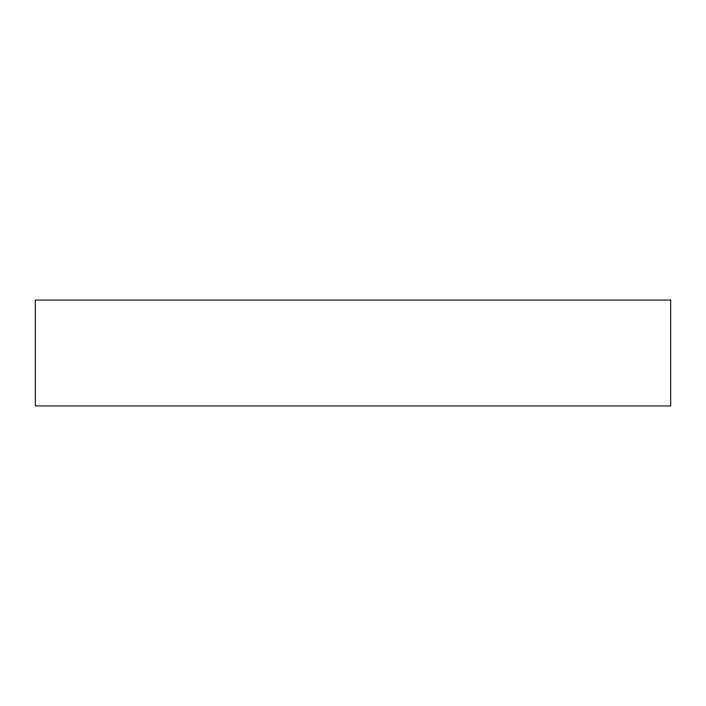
<?xml version="1.0" encoding="UTF-8"?>
<svg xmlns="http://www.w3.org/2000/svg" width="706" height="706" viewBox="0 0 706 706"><rect width="100%" height="100%" fill="white"/><g stroke="black" fill="none" stroke-linecap="round" stroke-linejoin="round"><path stroke-width="1.06" d="M670.7 300.05L35.3 300.05L35.3 405.95L670.7 405.95L670.7 300.05"/></g></svg>
